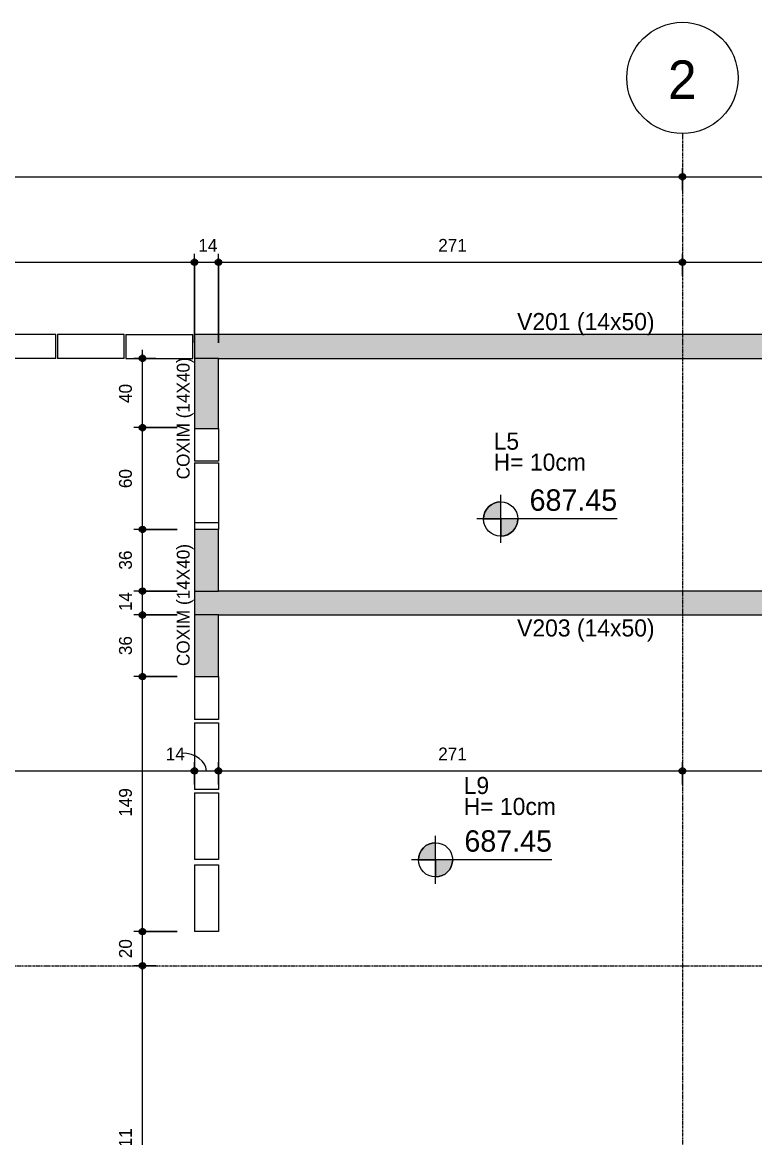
# Model space of a CAD drawing. Header units: centimetres. Extents: x 1490 to 17671, y -2277 to 8860.
# Drawn here: x 8554 to 8981, y 335 to 987 of the extents above; entities that cross this region are included whole.
import ezdxf

# ---------------------------------------------------------------- set-up
doc = ezdxf.new("R2010")
doc.units = ezdxf.units.CM
doc.linetypes.add('Linha de eixo', pattern=[2.2225, 1.27, -0.3175, 0.3175, -0.3175])
for name, color, linetype, lineweight, true_color in [('A-ANNO-DIMS-1', 1, 'Continuous', 9, 0xff0000), ('A-DETL-GENF-1', 9, 'Continuous', 9, 0xc0c0c0), ('A-DETL-GENF-2', 8, 'Continuous', 9, 0x808080), ('A-DETL-GENF-4', 251, 'Continuous', 9, 0x515151)]:
    doc.layers.add(name, color=color, linetype=linetype, lineweight=lineweight, true_color=true_color)
for name, color, linetype, lineweight in [('A-ANNO-DIMS-50', 7, 'Continuous', 9), ('A-DETL-THIN', 7, 'Continuous', 9), ('G-ANNO-TEXT', 7, 'Continuous', 9), ('S-BEAM', 7, 'Continuous', 9), ('S-BEAM-1', 7, 'Continuous', 13), ('S-GRID-1', 7, 'Linha de eixo', 9), ('S-GRID-IDEN', 7, 'Continuous', 9)]:
    doc.layers.add(name, color=color, linetype=linetype, lineweight=lineweight)
doc.styles.add('Bahnschrift_2', font='', dxfattribs={"height": 12.5})
doc.styles.add('Bahnschrift_6', font='', dxfattribs={"height": 22.5})
doc.styles.add('Bahnschrift_7', font='', dxfattribs={"height": 10})
doc.styles.add('Bahnschrift_8', font='', dxfattribs={"height": 7.5})
doc.styles.get('Bahnschrift_2').set_extended_font_data('Bahnschrift')
doc.styles.get('Bahnschrift_6').set_extended_font_data('Bahnschrift')
doc.styles.get('Bahnschrift_7').set_extended_font_data('Bahnschrift')
doc.styles.get('Bahnschrift_8').set_extended_font_data('Bahnschrift')
doc.dimstyles.new('Linear_-_2_mm_Arial', dxfattribs={"dimscale": 30.48, "dimtxt": 8.33133, "dimasz": 0.393701, "dimexe": 0.164042, "dimexo": 0.328084, "dimgap": 0.131234, "dimtad": 1, "dimdec": 0, "dimzin": 0, "dimdsep": 46, "dimtxsty": 'Bahnschrift_8', "dimblk1": 'DOTSMALL', "dimblk2": 'DOTSMALL', "dimsah": 1, "dimcen": 0.09, "dimdle": 0.164042, "dimazin": 0, "dimtfac": 1, "dimtdec": 4, "dimtix": 1, "dimtmove": 0, "dimatfit": 3, "dimfxl": 1, "dimtvp": 1, "dimtolj": 1, "dimtzin": 0, "dimarcsym": 2})
doc.dimstyles.new('Linear_-_2_mm_Arial_1', dxfattribs={"dimscale": 30.48, "dimtxt": 8.33133, "dimasz": 0.393701, "dimexe": 0.164042, "dimexo": 0.328084, "dimgap": 0.131234, "dimtad": 1, "dimdec": 0, "dimzin": 0, "dimdsep": 46, "dimtxsty": 'Bahnschrift_8', "dimblk1": 'DOTSMALL', "dimblk2": 'DOTSMALL', "dimsah": 1, "dimcen": 0.09, "dimdle": 0.164042, "dimazin": 0, "dimtfac": 1, "dimtdec": 4, "dimtix": 1, "dimtmove": 1, "dimatfit": 3, "dimfxl": 1, "dimtvp": 1, "dimtolj": 1, "dimtzin": 0, "dimarcsym": 2})

# ---------------------------------------------------------------- blocks, each defined once
blk = doc.blocks.new('LEONE - BLOCO CANALETA 14X39X2 - LEONE - BLOCO CANALETA 14X39X19 2-3178326-FORMA DA COBERTURA')
at = {"layer": 'S-BEAM-1'}
for p, q in [((-19.5, 7), (19.5, 7)), ((-19.5, -7), (-19.5, 7)), ((19.5, 7), (19.5, -7)), ((-19.5, -7), (19.5, -7))]:
    blk.add_line(p, q, dxfattribs=at)
blk = doc.blocks.new('LEONE - BLOCO CANALETA 14X39X2 - LEONE - BLOCO CANALETA 14X39X19 2-V5-FORMA DA COBERTURA')
at = {"layer": 'S-BEAM-1'}
for p, q in [((0.5, 7), (19.5, 7)), ((19.5, 7), (19.5, -7)), ((0.5, -7), (19.5, -7))]:
    blk.add_line(p, q, dxfattribs=at)
blk = doc.blocks.new('LEONE - BLOCO CANALETA 14X39X2 - LEONE - BLOCO CANALETA 14X39X19 2-V7-FORMA DA COBERTURA')
at = {"layer": 'S-BEAM-1'}
for p, q in [((-19.5, 7), (19.5, 7)), ((-19.5, -7), (-19.5, 7)), ((-19.5, -7), (19.5, -7))]:
    blk.add_line(p, q, dxfattribs=at)
blk = doc.blocks.new('LEONE - BLOCO CANALETA 14X39X2 - LEONE - BLOCO CANALETA 14X39X19 2-V8-FORMA DA COBERTURA')
at = {"layer": 'S-BEAM-1'}
for p, q in [((-19.5, 7), (-15.5, 7)), ((-19.5, -7), (-19.5, 7)), ((-19.5, -7), (-15.5, -7))]:
    blk.add_line(p, q, dxfattribs=at)
blk = doc.blocks.new('LEONE - BLOCO CANALETA 14X39X2 - LEONE - BLOCO CANALETA 14X39X19 2-V10-FORMA DA COBERTURA')
at = {"layer": 'S-BEAM-1'}
for p, q in [((-5.5, 7), (19.5, 7)), ((19.5, 7), (19.5, -7)), ((-5.5, -7), (19.5, -7))]:
    blk.add_line(p, q, dxfattribs=at)
blk = doc.blocks.new('LEONE - BLOCO CANALETA 14X39X2 - LEONE - BLOCO CANALETA 14X39X19-2847912-FORMA DA COBERTURA')
at = {"layer": 'S-BEAM-1'}
for p, q in [((-19.5, 7), (19.5, 7)), ((-19.5, 7), (-19.5, -7)), ((19.5, -7), (19.5, 7)), ((-19.5, -7), (19.5, -7))]:
    blk.add_line(p, q, dxfattribs=at)
blk = doc.blocks.new('Eixo - M_Cabeça da grade - Círculo-45800-FORMA DA COBERTURA')
at = {"layer": 'S-GRID-IDEN'}
blk.add_circle((0, 0), 0.65, dxfattribs=at)
blk = doc.blocks.new('DIMBLOCK2-FORMA DA COBERTURA')
at = {"layer": 'A-ANNO-DIMS-50', "lineweight": 35, "true_color": 0xff0000}
h = blk.add_hatch(color=1, dxfattribs=at)
edge = h.paths.add_edge_path()
edge.add_arc((8039.29, 896.4), 1.5, 0, 360)
h = blk.add_hatch(color=1, dxfattribs=at)
edge = h.paths.add_edge_path()
edge.add_arc((8939.29, 896.4), 1.5, 0, 360)
at = {"layer": 'A-ANNO-DIMS-50', "color": 1, "true_color": 0xff0000}
for p, q in [((8039.29, 888.52), (8039.29, 901.4)), ((8939.29, 888.52), (8939.29, 901.4)), ((8039.29, 896.4), (8939.29, 896.4)), ((8039.29, 896.4), (8039.29, 888.52)), ((8939.29, 896.4), (8939.29, 888.52))]:
    blk.add_line(p, q, dxfattribs=at)
at = {"layer": 'A-ANNO-DIMS-50', "color": 1, "lineweight": 35, "true_color": 0xff0000}
for centre in [(8039.29, 896.4), (8939.29, 896.4)]:
    blk.add_circle(centre, 1.5, dxfattribs=at)
at = {"layer": 'A-ANNO-DIMS-50', "color": 0, "insert": (8480.77, 910.04), "char_height": 7.5, "width": 20.4496, "attachment_point": 1, "line_spacing_factor": 1.009858, "style": 'Bahnschrift_8'}
blk.add_mtext('900', dxfattribs=at)
blk = doc.blocks.new('_DotSmall')
at = {"color": 0, "linetype": 'ByBlock', "const_width": 0.5}
blk.add_lwpolyline([(-0.0625, 0, 1), (0.0625, 0, 1)], format="xyb", close=True, dxfattribs=at)
blk = doc.blocks.new('DIMBLOCK3-FORMA DA COBERTURA')
at = {"layer": 'A-ANNO-DIMS-50', "lineweight": 35, "true_color": 0xff0000}
h = blk.add_hatch(color=1, dxfattribs=at)
edge = h.paths.add_edge_path()
edge.add_arc((8939.29, 896.4), 1.5, 0, 360)
h = blk.add_hatch(color=1, dxfattribs=at)
edge = h.paths.add_edge_path()
edge.add_arc((9853.29, 896.4), 1.5, 0, 360)
at = {"layer": 'A-ANNO-DIMS-50', "color": 1, "true_color": 0xff0000}
for p, q in [((8939.29, 888.52), (8939.29, 901.4)), ((9853.29, 814.24), (9853.29, 901.4)), ((8939.29, 896.4), (9858.29, 896.4)), ((8939.29, 896.4), (8939.29, 888.52)), ((9853.29, 896.4), (9853.29, 814.24))]:
    blk.add_line(p, q, dxfattribs=at)
at = {"layer": 'A-ANNO-DIMS-50', "color": 1, "lineweight": 35, "true_color": 0xff0000}
for centre in [(8939.29, 896.4), (9853.29, 896.4)]:
    blk.add_circle(centre, 1.5, dxfattribs=at)
at = {"layer": 'A-ANNO-DIMS-50', "color": 0, "insert": (9388.85, 910.04), "char_height": 7.5, "width": 17.8745, "attachment_point": 1, "line_spacing_factor": 1.009858, "style": 'Bahnschrift_8'}
blk.add_mtext('914', dxfattribs=at)
blk = doc.blocks.new('DIMBLOCK10-FORMA DA COBERTURA')
at = {"layer": 'A-ANNO-DIMS-50', "lineweight": 35, "true_color": 0xff0000}
h = blk.add_hatch(color=1, dxfattribs=at)
edge = h.paths.add_edge_path()
edge.add_arc((8039.29, 846.4), 1.5, 0, 360)
h = blk.add_hatch(color=1, dxfattribs=at)
edge = h.paths.add_edge_path()
edge.add_arc((8654.29, 846.4), 1.5, 0, 360)
at = {"layer": 'A-ANNO-DIMS-50', "color": 1, "true_color": 0xff0000}
for p, q in [((8039.29, 838.52), (8039.29, 851.4)), ((8654.29, 799.24), (8654.29, 851.4)), ((8039.29, 846.4), (8654.29, 846.4)), ((8039.29, 846.4), (8039.29, 838.52)), ((8654.29, 846.4), (8654.29, 799.24))]:
    blk.add_line(p, q, dxfattribs=at)
at = {"layer": 'A-ANNO-DIMS-50', "color": 1, "lineweight": 35, "true_color": 0xff0000}
for centre in [(8039.29, 846.4), (8654.29, 846.4)]:
    blk.add_circle(centre, 1.5, dxfattribs=at)
at = {"layer": 'A-ANNO-DIMS-50', "color": 0, "insert": (8339.47, 860.04), "char_height": 7.5, "width": 17.5715, "attachment_point": 1, "line_spacing_factor": 1.009858, "style": 'Bahnschrift_8'}
blk.add_mtext('615', dxfattribs=at)
blk = doc.blocks.new('DIMBLOCK11-FORMA DA COBERTURA')
at = {"layer": 'A-ANNO-DIMS-50', "lineweight": 35, "true_color": 0xff0000}
h = blk.add_hatch(color=1, dxfattribs=at)
edge = h.paths.add_edge_path()
edge.add_arc((8654.29, 846.4), 1.5, 0, 360)
h = blk.add_hatch(color=1, dxfattribs=at)
edge = h.paths.add_edge_path()
edge.add_arc((8668.29, 846.4), 1.5, 0, 360)
at = {"layer": 'A-ANNO-DIMS-50', "color": 1, "true_color": 0xff0000}
for p, q in [((8654.29, 799.24), (8654.29, 851.4)), ((8668.29, 799.24), (8668.29, 851.4)), ((8654.29, 846.4), (8668.29, 846.4)), ((8654.29, 846.4), (8654.29, 799.24)), ((8668.29, 846.4), (8668.29, 799.24))]:
    blk.add_line(p, q, dxfattribs=at)
at = {"layer": 'A-ANNO-DIMS-50', "color": 1, "lineweight": 35, "true_color": 0xff0000}
for centre in [(8654.29, 846.4), (8668.29, 846.4)]:
    blk.add_circle(centre, 1.5, dxfattribs=at)
at = {"layer": 'A-ANNO-DIMS-50', "color": 0, "insert": (8656.56, 860.04), "char_height": 7.5, "width": 11.3609, "attachment_point": 1, "line_spacing_factor": 1.009858, "style": 'Bahnschrift_8'}
blk.add_mtext('14', dxfattribs=at)
blk = doc.blocks.new('DIMBLOCK12-FORMA DA COBERTURA')
at = {"layer": 'A-ANNO-DIMS-50', "lineweight": 35, "true_color": 0xff0000}
h = blk.add_hatch(color=1, dxfattribs=at)
edge = h.paths.add_edge_path()
edge.add_arc((8668.29, 846.4), 1.5, 0, 360)
h = blk.add_hatch(color=1, dxfattribs=at)
edge = h.paths.add_edge_path()
edge.add_arc((8939.29, 846.4), 1.5, 0, 360)
at = {"layer": 'A-ANNO-DIMS-50', "color": 1, "true_color": 0xff0000}
for p, q in [((8668.29, 799.24), (8668.29, 851.4)), ((8939.29, 838.52), (8939.29, 851.4)), ((8668.29, 846.4), (8939.29, 846.4)), ((8668.29, 846.4), (8668.29, 799.24)), ((8939.29, 846.4), (8939.29, 838.52))]:
    blk.add_line(p, q, dxfattribs=at)
at = {"layer": 'A-ANNO-DIMS-50', "color": 1, "lineweight": 35, "true_color": 0xff0000}
for centre in [(8668.29, 846.4), (8939.29, 846.4)]:
    blk.add_circle(centre, 1.5, dxfattribs=at)
at = {"layer": 'A-ANNO-DIMS-50', "color": 0, "insert": (8796.66, 860.04), "char_height": 7.5, "width": 17.1171, "attachment_point": 1, "line_spacing_factor": 1.009858, "style": 'Bahnschrift_8'}
blk.add_mtext('271', dxfattribs=at)
blk = doc.blocks.new('DIMBLOCK13-FORMA DA COBERTURA')
at = {"layer": 'A-ANNO-DIMS-50', "lineweight": 35, "true_color": 0xff0000}
h = blk.add_hatch(color=1, dxfattribs=at)
edge = h.paths.add_edge_path()
edge.add_arc((8939.29, 846.4), 1.5, 0, 360)
h = blk.add_hatch(color=1, dxfattribs=at)
edge = h.paths.add_edge_path()
edge.add_arc((9074.29, 846.4), 1.5, 0, 360)
at = {"layer": 'A-ANNO-DIMS-50', "color": 1, "true_color": 0xff0000}
for p, q in [((8939.29, 838.52), (8939.29, 851.4)), ((9074.29, 800.24), (9074.29, 851.4)), ((8939.29, 846.4), (9074.29, 846.4)), ((8939.29, 846.4), (8939.29, 838.52)), ((9074.29, 846.4), (9074.29, 800.24))]:
    blk.add_line(p, q, dxfattribs=at)
at = {"layer": 'A-ANNO-DIMS-50', "color": 1, "lineweight": 35, "true_color": 0xff0000}
for centre in [(8939.29, 846.4), (9074.29, 846.4)]:
    blk.add_circle(centre, 1.5, dxfattribs=at)
at = {"layer": 'A-ANNO-DIMS-50', "color": 0, "insert": (8999.41, 860.04), "char_height": 7.5, "width": 17.723, "attachment_point": 1, "line_spacing_factor": 1.009858, "style": 'Bahnschrift_8'}
blk.add_mtext('135', dxfattribs=at)
blk = doc.blocks.new('DIMBLOCK83-FORMA DA COBERTURA')
at = {"layer": 'A-ANNO-DIMS-50', "lineweight": 35, "true_color": 0xff0000}
h = blk.add_hatch(color=1, dxfattribs=at)
edge = h.paths.add_edge_path()
edge.add_arc((8288.29, 549.13), 1.5, 0, 360)
h = blk.add_hatch(color=1, dxfattribs=at)
edge = h.paths.add_edge_path()
edge.add_arc((8654.29, 549.13), 1.5, 0, 360)
at = {"layer": 'A-ANNO-DIMS-50', "color": 1, "true_color": 0xff0000}
for p, q in [((8288.29, 480.24), (8288.29, 554.13)), ((8654.29, 541.25), (8654.29, 554.13)), ((8288.29, 549.13), (8654.29, 549.13)), ((8288.29, 549.13), (8288.29, 480.24)), ((8654.29, 549.13), (8654.29, 541.25))]:
    blk.add_line(p, q, dxfattribs=at)
at = {"layer": 'A-ANNO-DIMS-50', "color": 1, "lineweight": 35, "true_color": 0xff0000}
for centre in [(8288.29, 549.13), (8654.29, 549.13)]:
    blk.add_circle(centre, 1.5, dxfattribs=at)
at = {"layer": 'A-ANNO-DIMS-50', "color": 0, "insert": (8463.09, 562.78), "char_height": 7.5, "width": 19.6922, "attachment_point": 1, "line_spacing_factor": 1.009858, "style": 'Bahnschrift_8'}
blk.add_mtext('366', dxfattribs=at)
blk = doc.blocks.new('DIMBLOCK84-FORMA DA COBERTURA')
at = {"layer": 'A-ANNO-DIMS-50', "lineweight": 35, "true_color": 0xff0000}
h = blk.add_hatch(color=1, dxfattribs=at)
edge = h.paths.add_edge_path()
edge.add_arc((8654.29, 549.13), 1.5, 0, 360)
h = blk.add_hatch(color=1, dxfattribs=at)
edge = h.paths.add_edge_path()
edge.add_arc((8668.29, 549.13), 1.5, 0, 360)
at = {"layer": 'A-ANNO-DIMS-50', "color": 1, "true_color": 0xff0000}
for p, q in [((8654.29, 541.25), (8654.29, 554.13)), ((8668.29, 541.25), (8668.29, 554.13)), ((8654.29, 549.13), (8668.29, 549.13)), ((8654.29, 549.13), (8654.29, 541.25)), ((8668.29, 549.13), (8668.29, 541.25))]:
    blk.add_line(p, q, dxfattribs=at)
at = {"layer": 'A-ANNO-DIMS-50', "color": 1, "lineweight": 35, "true_color": 0xff0000}
for centre in [(8654.29, 549.13), (8668.29, 549.13)]:
    blk.add_circle(centre, 1.5, dxfattribs=at)
at = {"layer": 'A-ANNO-DIMS-50', "color": 1, "true_color": 0xff0000}
blk.add_ellipse((8647, 549.13), major_axis=(14.29, 0), ratio=0.721408, start_param=0, end_param=1.570796, dxfattribs=at)
at = {"layer": 'A-ANNO-DIMS-50', "color": 0, "insert": (8637.53, 562.78), "char_height": 7.5, "width": 11.3609, "attachment_point": 1, "line_spacing_factor": 1.009858, "style": 'Bahnschrift_8'}
blk.add_mtext('14', dxfattribs=at)
blk = doc.blocks.new('DIMBLOCK85-FORMA DA COBERTURA')
at = {"layer": 'A-ANNO-DIMS-50', "lineweight": 35, "true_color": 0xff0000}
h = blk.add_hatch(color=1, dxfattribs=at)
edge = h.paths.add_edge_path()
edge.add_arc((8668.29, 549.13), 1.5, 0, 360)
h = blk.add_hatch(color=1, dxfattribs=at)
edge = h.paths.add_edge_path()
edge.add_arc((8939.29, 549.13), 1.5, 0, 360)
at = {"layer": 'A-ANNO-DIMS-50', "color": 1, "true_color": 0xff0000}
for p, q in [((8668.29, 541.25), (8668.29, 554.13)), ((8939.29, 541.25), (8939.29, 554.13)), ((8668.29, 549.13), (8939.29, 549.13)), ((8668.29, 549.13), (8668.29, 541.25)), ((8939.29, 549.13), (8939.29, 541.25))]:
    blk.add_line(p, q, dxfattribs=at)
at = {"layer": 'A-ANNO-DIMS-50', "color": 1, "lineweight": 35, "true_color": 0xff0000}
for centre in [(8668.29, 549.13), (8939.29, 549.13)]:
    blk.add_circle(centre, 1.5, dxfattribs=at)
at = {"layer": 'A-ANNO-DIMS-50', "color": 0, "insert": (8796.66, 562.78), "char_height": 7.5, "width": 17.1171, "attachment_point": 1, "line_spacing_factor": 1.009858, "style": 'Bahnschrift_8'}
blk.add_mtext('271', dxfattribs=at)
blk = doc.blocks.new('DIMBLOCK86-FORMA DA COBERTURA')
at = {"layer": 'A-ANNO-DIMS-50', "lineweight": 35, "true_color": 0xff0000}
h = blk.add_hatch(color=1, dxfattribs=at)
edge = h.paths.add_edge_path()
edge.add_arc((8939.29, 549.13), 1.5, 0, 360)
h = blk.add_hatch(color=1, dxfattribs=at)
edge = h.paths.add_edge_path()
edge.add_arc((9053.29, 549.13), 1.5, 0, 360)
at = {"layer": 'A-ANNO-DIMS-50', "color": 1, "true_color": 0xff0000}
for p, q in [((9053.29, 579.24), (9053.29, 544.13)), ((9053.29, 549.13), (9053.29, 579.24)), ((8939.29, 541.25), (8939.29, 554.13)), ((8939.29, 549.13), (9053.29, 549.13)), ((8939.29, 549.13), (8939.29, 541.25))]:
    blk.add_line(p, q, dxfattribs=at)
at = {"layer": 'A-ANNO-DIMS-50', "color": 1, "lineweight": 35, "true_color": 0xff0000}
for centre in [(8939.29, 549.13), (9053.29, 549.13)]:
    blk.add_circle(centre, 1.5, dxfattribs=at)
at = {"layer": 'A-ANNO-DIMS-50', "color": 0, "insert": (8989.79, 562.78), "char_height": 7.5, "width": 15.6023, "attachment_point": 1, "line_spacing_factor": 1.009858, "style": 'Bahnschrift_8'}
blk.add_mtext('114', dxfattribs=at)
blk = doc.blocks.new('DIMBLOCK237-FORMA DA COBERTURA')
at = {"layer": 'A-ANNO-DIMS-50', "lineweight": 35, "true_color": 0xff0000}
h = blk.add_hatch(color=1, dxfattribs=at)
edge = h.paths.add_edge_path()
edge.add_arc((8623.9, 435.24), 1.5, 0, 360)
h = blk.add_hatch(color=1, dxfattribs=at)
edge = h.paths.add_edge_path()
edge.add_arc((8623.9, 224.24), 1.5, 0, 360)
at = {"layer": 'A-ANNO-DIMS-50', "color": 1, "true_color": 0xff0000}
for p, q in [((8631.78, 435.24), (8618.9, 435.24)), ((8623.9, 224.24), (8623.9, 435.24)), ((8623.9, 435.24), (8631.78, 435.24)), ((8631.78, 224.24), (8618.9, 224.24)), ((8623.9, 224.24), (8631.78, 224.24))]:
    blk.add_line(p, q, dxfattribs=at)
at = {"layer": 'A-ANNO-DIMS-50', "color": 1, "lineweight": 35, "true_color": 0xff0000}
for centre in [(8623.9, 435.24), (8623.9, 224.24)]:
    blk.add_circle(centre, 1.5, dxfattribs=at)
at = {"layer": 'A-ANNO-DIMS-50', "color": 0, "insert": (8610.25, 323.5), "char_height": 7.5, "width": 14.9964, "attachment_point": 1, "rotation": 90, "line_spacing_factor": 1.009858, "style": 'Bahnschrift_8'}
blk.add_mtext('211', dxfattribs=at)
blk = doc.blocks.new('DIMBLOCK238-FORMA DA COBERTURA')
at = {"layer": 'A-ANNO-DIMS-50', "lineweight": 35, "true_color": 0xff0000}
h = blk.add_hatch(color=1, dxfattribs=at)
edge = h.paths.add_edge_path()
edge.add_arc((8623.9, 455.24), 1.5, 0, 360)
h = blk.add_hatch(color=1, dxfattribs=at)
edge = h.paths.add_edge_path()
edge.add_arc((8623.9, 435.24), 1.5, 0, 360)
at = {"layer": 'A-ANNO-DIMS-50', "color": 1, "true_color": 0xff0000}
for p, q in [((8644.29, 455.24), (8618.9, 455.24)), ((8623.9, 435.24), (8623.9, 455.24)), ((8623.9, 455.24), (8644.29, 455.24)), ((8631.78, 435.24), (8618.9, 435.24)), ((8623.9, 435.24), (8631.78, 435.24))]:
    blk.add_line(p, q, dxfattribs=at)
at = {"layer": 'A-ANNO-DIMS-50', "color": 1, "lineweight": 35, "true_color": 0xff0000}
for centre in [(8623.9, 455.24), (8623.9, 435.24)]:
    blk.add_circle(centre, 1.5, dxfattribs=at)
at = {"layer": 'A-ANNO-DIMS-50', "color": 0, "insert": (8610.25, 439.63), "char_height": 7.5, "width": 13.4816, "attachment_point": 1, "rotation": 90, "line_spacing_factor": 1.009858, "style": 'Bahnschrift_8'}
blk.add_mtext('20', dxfattribs=at)
blk = doc.blocks.new('DIMBLOCK239-FORMA DA COBERTURA')
at = {"layer": 'A-ANNO-DIMS-50', "lineweight": 35, "true_color": 0xff0000}
h = blk.add_hatch(color=1, dxfattribs=at)
edge = h.paths.add_edge_path()
edge.add_arc((8623.9, 604.24), 1.5, 0, 360)
h = blk.add_hatch(color=1, dxfattribs=at)
edge = h.paths.add_edge_path()
edge.add_arc((8623.9, 455.24), 1.5, 0, 360)
at = {"layer": 'A-ANNO-DIMS-50', "color": 1, "true_color": 0xff0000}
for p, q in [((8644.29, 604.24), (8618.9, 604.24)), ((8623.9, 455.24), (8623.9, 604.24)), ((8623.9, 604.24), (8644.29, 604.24)), ((8644.29, 455.24), (8618.9, 455.24)), ((8623.9, 455.24), (8644.29, 455.24))]:
    blk.add_line(p, q, dxfattribs=at)
at = {"layer": 'A-ANNO-DIMS-50', "color": 1, "lineweight": 35, "true_color": 0xff0000}
for centre in [(8623.9, 604.24), (8623.9, 455.24)]:
    blk.add_circle(centre, 1.5, dxfattribs=at)
at = {"layer": 'A-ANNO-DIMS-50', "color": 0, "insert": (8610.25, 522.3), "char_height": 7.5, "width": 17.8745, "attachment_point": 1, "rotation": 90, "line_spacing_factor": 1.009858, "style": 'Bahnschrift_8'}
blk.add_mtext('149', dxfattribs=at)
blk = doc.blocks.new('DIMBLOCK240-FORMA DA COBERTURA')
at = {"layer": 'A-ANNO-DIMS-50', "lineweight": 35, "true_color": 0xff0000}
h = blk.add_hatch(color=1, dxfattribs=at)
edge = h.paths.add_edge_path()
edge.add_arc((8623.9, 640.24), 1.5, 0, 360)
h = blk.add_hatch(color=1, dxfattribs=at)
edge = h.paths.add_edge_path()
edge.add_arc((8623.9, 604.24), 1.5, 0, 360)
at = {"layer": 'A-ANNO-DIMS-50', "color": 1, "true_color": 0xff0000}
for p, q in [((8644.29, 640.24), (8618.9, 640.24)), ((8623.9, 604.24), (8623.9, 640.24)), ((8623.9, 640.24), (8644.29, 640.24)), ((8644.29, 604.24), (8618.9, 604.24)), ((8623.9, 604.24), (8644.29, 604.24))]:
    blk.add_line(p, q, dxfattribs=at)
at = {"layer": 'A-ANNO-DIMS-50', "color": 1, "lineweight": 35, "true_color": 0xff0000}
for centre in [(8623.9, 640.24), (8623.9, 604.24)]:
    blk.add_circle(centre, 1.5, dxfattribs=at)
at = {"layer": 'A-ANNO-DIMS-50', "color": 0, "insert": (8610.25, 616.75), "char_height": 7.5, "width": 13.1787, "attachment_point": 1, "rotation": 90, "line_spacing_factor": 1.009858, "style": 'Bahnschrift_8'}
blk.add_mtext('36', dxfattribs=at)
blk = doc.blocks.new('DIMBLOCK241-FORMA DA COBERTURA')
at = {"layer": 'A-ANNO-DIMS-50', "lineweight": 35, "true_color": 0xff0000}
h = blk.add_hatch(color=1, dxfattribs=at)
edge = h.paths.add_edge_path()
edge.add_arc((8623.9, 654.24), 1.5, 0, 360)
h = blk.add_hatch(color=1, dxfattribs=at)
edge = h.paths.add_edge_path()
edge.add_arc((8623.9, 640.24), 1.5, 0, 360)
at = {"layer": 'A-ANNO-DIMS-50', "color": 1, "true_color": 0xff0000}
for p, q in [((8644.29, 654.24), (8618.9, 654.24)), ((8623.9, 640.24), (8623.9, 654.24)), ((8623.9, 654.24), (8644.29, 654.24)), ((8644.29, 640.24), (8618.9, 640.24)), ((8623.9, 640.24), (8644.29, 640.24))]:
    blk.add_line(p, q, dxfattribs=at)
at = {"layer": 'A-ANNO-DIMS-50', "color": 1, "lineweight": 35, "true_color": 0xff0000}
for centre in [(8623.9, 654.24), (8623.9, 640.24)]:
    blk.add_circle(centre, 1.5, dxfattribs=at)
at = {"layer": 'A-ANNO-DIMS-50', "color": 0, "insert": (8610.25, 642.51), "char_height": 7.5, "width": 11.3609, "attachment_point": 1, "rotation": 90, "line_spacing_factor": 1.009858, "style": 'Bahnschrift_8'}
blk.add_mtext('14', dxfattribs=at)
blk = doc.blocks.new('DIMBLOCK242-FORMA DA COBERTURA')
at = {"layer": 'A-ANNO-DIMS-50', "lineweight": 35, "true_color": 0xff0000}
h = blk.add_hatch(color=1, dxfattribs=at)
edge = h.paths.add_edge_path()
edge.add_arc((8623.9, 690.24), 1.5, 0, 360)
h = blk.add_hatch(color=1, dxfattribs=at)
edge = h.paths.add_edge_path()
edge.add_arc((8623.9, 654.24), 1.5, 0, 360)
at = {"layer": 'A-ANNO-DIMS-50', "color": 1, "true_color": 0xff0000}
for p, q in [((8644.29, 690.24), (8618.9, 690.24)), ((8623.9, 654.24), (8623.9, 690.24)), ((8623.9, 690.24), (8644.29, 690.24)), ((8644.29, 654.24), (8618.9, 654.24)), ((8623.9, 654.24), (8644.29, 654.24))]:
    blk.add_line(p, q, dxfattribs=at)
at = {"layer": 'A-ANNO-DIMS-50', "color": 1, "lineweight": 35, "true_color": 0xff0000}
for centre in [(8623.9, 690.24), (8623.9, 654.24)]:
    blk.add_circle(centre, 1.5, dxfattribs=at)
at = {"layer": 'A-ANNO-DIMS-50', "color": 0, "insert": (8610.25, 666.75), "char_height": 7.5, "width": 13.1787, "attachment_point": 1, "rotation": 90, "line_spacing_factor": 1.009858, "style": 'Bahnschrift_8'}
blk.add_mtext('36', dxfattribs=at)
blk = doc.blocks.new('DIMBLOCK243-FORMA DA COBERTURA')
at = {"layer": 'A-ANNO-DIMS-50', "lineweight": 35, "true_color": 0xff0000}
h = blk.add_hatch(color=1, dxfattribs=at)
edge = h.paths.add_edge_path()
edge.add_arc((8623.9, 749.74), 1.5, 0, 360)
h = blk.add_hatch(color=1, dxfattribs=at)
edge = h.paths.add_edge_path()
edge.add_arc((8623.9, 690.24), 1.5, 0, 360)
at = {"layer": 'A-ANNO-DIMS-50', "color": 1, "true_color": 0xff0000}
for p, q in [((8644.29, 749.74), (8618.9, 749.74)), ((8623.9, 690.24), (8623.9, 749.74)), ((8623.9, 749.74), (8644.29, 749.74)), ((8644.29, 690.24), (8618.9, 690.24)), ((8623.9, 690.24), (8644.29, 690.24))]:
    blk.add_line(p, q, dxfattribs=at)
at = {"layer": 'A-ANNO-DIMS-50', "color": 1, "lineweight": 35, "true_color": 0xff0000}
for centre in [(8623.9, 749.74), (8623.9, 690.24)]:
    blk.add_circle(centre, 1.5, dxfattribs=at)
at = {"layer": 'A-ANNO-DIMS-50', "color": 0, "insert": (8610.25, 714.38), "char_height": 7.5, "width": 13.4816, "attachment_point": 1, "rotation": 90, "line_spacing_factor": 1.009858, "style": 'Bahnschrift_8'}
blk.add_mtext('60', dxfattribs=at)
blk = doc.blocks.new('DIMBLOCK244-FORMA DA COBERTURA')
at = {"layer": 'A-ANNO-DIMS-50', "lineweight": 35, "true_color": 0xff0000}
h = blk.add_hatch(color=1, dxfattribs=at)
edge = h.paths.add_edge_path()
edge.add_arc((8623.9, 790.24), 1.5, 0, 360)
h = blk.add_hatch(color=1, dxfattribs=at)
edge = h.paths.add_edge_path()
edge.add_arc((8623.9, 749.74), 1.5, 0, 360)
at = {"layer": 'A-ANNO-DIMS-50', "color": 1, "true_color": 0xff0000}
for p, q in [((8631.78, 790.24), (8618.9, 790.24)), ((8623.9, 749.74), (8623.9, 795.24)), ((8623.9, 790.24), (8631.78, 790.24)), ((8644.29, 749.74), (8618.9, 749.74)), ((8623.9, 749.74), (8644.29, 749.74))]:
    blk.add_line(p, q, dxfattribs=at)
at = {"layer": 'A-ANNO-DIMS-50', "color": 1, "lineweight": 35, "true_color": 0xff0000}
for centre in [(8623.9, 790.24), (8623.9, 749.74)]:
    blk.add_circle(centre, 1.5, dxfattribs=at)
at = {"layer": 'A-ANNO-DIMS-50', "color": 0, "insert": (8610.25, 764.12), "char_height": 7.5, "width": 14.0875, "attachment_point": 1, "rotation": 90, "line_spacing_factor": 1.009858, "style": 'Bahnschrift_8'}
blk.add_mtext('40', dxfattribs=at)

msp = doc.modelspace()

# ---------------------------------------------------------------- hatches: boundary and pattern name
at = {"layer": 'A-DETL-GENF-1'}
msp.add_hatch(color=256, dxfattribs=at).paths.add_polyline_path([(8654.29, 749.24), (8668.29, 749.24), (8668.29, 790.24), (8654.29, 790.24)])
h = msp.add_hatch(color=256, dxfattribs=at)
h.paths.add_polyline_path([(8668.29, 604.24), (8668.29, 640.24), (8654.29, 640.24), (8654.29, 604.24)])
h.paths.add_polyline_path([(8654.29, 654.24), (8668.29, 654.24), (8668.29, 690.24), (8654.29, 690.24)])
at = {"layer": 'A-DETL-GENF-2'}
for points in [[(8654.31, 790.24), (9518.29, 790.24), (9518.29, 804.24), (8654.31, 804.24)], [(9518.29, 640.24), (9518.29, 654.24), (8654.29, 654.24), (8654.29, 640.24), (9504.29, 640.24)]]:
    msp.add_hatch(color=256, dxfattribs=at).paths.add_polyline_path(points)
at = {"layer": 'A-DETL-GENF-4'}
for points in [[(8823.52, 696.38), (8833.18, 696.38), (8833.18, 706.38), (8830.59, 706.04), (8828.18, 705.04), (8826.11, 703.46), (8824.52, 701.38), (8823.52, 698.97), (8823.18, 696.38)], [(8833.18, 686.38), (8835.77, 686.72), (8838.18, 687.72), (8840.25, 689.31), (8841.84, 691.38), (8842.84, 693.8), (8843.18, 696.38), (8833.18, 696.38), (8833.18, 686.72)], [(8786.46, 497.13), (8795.12, 497.13), (8795.12, 507.13), (8792.53, 506.79), (8790.12, 505.79), (8788.05, 504.21), (8786.46, 502.13), (8785.46, 499.72), (8785.12, 497.13)], [(8795.12, 487.13), (8797.71, 487.48), (8800.12, 488.47), (8802.19, 490.06), (8803.78, 492.13), (8804.78, 494.55), (8805.12, 497.13), (8795.12, 497.13)]]:
    msp.add_hatch(color=256, dxfattribs=at).paths.add_polyline_path(points)

# ---------------------------------------------------------------- linework, layer by layer
at = {"layer": 'A-DETL-THIN'}
for p, q in [((9518.29, 804.24), (8654.31, 804.24)), ((8654.31, 804.24), (8654.31, 790.24)), ((8668.29, 790.24), (8654.29, 790.24)), ((8654.29, 790.24), (8654.29, 749.24)), ((8668.29, 790.24), (9074.29, 790.24)), ((8668.29, 749.24), (8668.29, 790.24)), ((8654.29, 749.24), (8668.29, 749.24)), ((8833.18, 682.38), (8833.18, 710.38)), ((8833.18, 696.38), (8833.18, 706.38)), ((8901.18, 696.38), (8819.18, 696.38)), ((8823.18, 696.38), (8833.18, 696.38)), ((8843.18, 696.38), (8833.18, 696.38)), ((8833.18, 696.38), (8833.18, 686.38)), ((8654.29, 690.24), (8654.29, 654.24)), ((8668.29, 690.24), (8654.29, 690.24)), ((8668.29, 654.24), (8668.29, 690.24)), ((8654.29, 654.24), (8654.29, 640.24)), ((8654.29, 654.24), (8668.29, 654.24)), ((9074.29, 654.24), (8668.29, 654.24)), ((8668.29, 640.24), (8654.29, 640.24)), ((8654.29, 640.24), (8654.29, 604.24)), ((8668.29, 640.24), (9504.29, 640.24)), ((8668.29, 604.24), (8668.29, 640.24)), ((8654.29, 604.24), (8668.29, 604.24)), ((8795.12, 483.13), (8795.12, 511.13)), ((8795.12, 497.13), (8795.12, 507.13)), ((8863.12, 497.13), (8781.12, 497.13)), ((8785.12, 497.13), (8795.12, 497.13)), ((8805.12, 497.13), (8795.12, 497.13)), ((8795.12, 497.13), (8795.12, 487.13))]:
    msp.add_line(p, q, dxfattribs=at)
for centre in [(8833.18, 696.38), (8795.12, 497.13)]:
    msp.add_circle(centre, 10, dxfattribs=at)
for centre, start, end in [((8833.18, 696.38), 90, 180), ((8833.18, 696.38), 270, 360), ((8795.12, 497.13), 90, 180), ((8795.12, 497.13), 270, 360)]:
    msp.add_arc(centre, 10, start, end, dxfattribs=at)
at = {"layer": 'S-GRID-1'}
for p, q in [((8939.29, 921.64), (8939.29, -623.1)), ((6975.25, 435.24), (9984.56, 435.24))]:
    msp.add_line(p, q, dxfattribs=at)

# ---------------------------------------------------------------- block references
at = {"layer": 'S-BEAM'}
for name, p, rotation in [('LEONE - BLOCO CANALETA 14X39X2 - LEONE - BLOCO CANALETA 14X39X19-2847912-FORMA DA COBERTURA', (8553.79, 797.24), 180), ('LEONE - BLOCO CANALETA 14X39X2 - LEONE - BLOCO CANALETA 14X39X19-2847912-FORMA DA COBERTURA', (8593.79, 797.24), 180), ('LEONE - BLOCO CANALETA 14X39X2 - LEONE - BLOCO CANALETA 14X39X19 2-V5-FORMA DA COBERTURA', (8661.29, 749.74), 270.0000000000001), ('LEONE - BLOCO CANALETA 14X39X2 - LEONE - BLOCO CANALETA 14X39X19 2-V7-FORMA DA COBERTURA', (8661.29, 709.74), 270.0000000000001), ('LEONE - BLOCO CANALETA 14X39X2 - LEONE - BLOCO CANALETA 14X39X19 2-V8-FORMA DA COBERTURA', (8661.29, 674.74), 270.0000000000001), ('LEONE - BLOCO CANALETA 14X39X2 - LEONE - BLOCO CANALETA 14X39X19 2-V10-FORMA DA COBERTURA', (8661.29, 598.74), 270.0000000000001), ('LEONE - BLOCO CANALETA 14X39X2 - LEONE - BLOCO CANALETA 14X39X19 2-3178326-FORMA DA COBERTURA', (8661.29, 557.74), 270.0000000000001), ('LEONE - BLOCO CANALETA 14X39X2 - LEONE - BLOCO CANALETA 14X39X19 2-3178326-FORMA DA COBERTURA', (8661.29, 516.74), 270.0000000000001), ('LEONE - BLOCO CANALETA 14X39X2 - LEONE - BLOCO CANALETA 14X39X19 2-3178326-FORMA DA COBERTURA', (8661.29, 474.74), 270.0000000000001)]:
    msp.add_blockref(name, p, dxfattribs=dict(at, rotation=rotation))
msp.add_blockref('LEONE - BLOCO CANALETA 14X39X2 - LEONE - BLOCO CANALETA 14X39X19-2847912-FORMA DA COBERTURA', (8633.79, 797.24), dxfattribs=at)
at = {"layer": 'S-GRID-IDEN', "xscale": 49.99999999999998, "yscale": 49.99999999999998, "zscale": 49.99999999999998, "rotation": 180}
msp.add_blockref('Eixo - M_Cabeça da grade - Círculo-45800-FORMA DA COBERTURA', (8939.29, 954.14), dxfattribs=at)

# ---------------------------------------------------------------- texts
at = {"layer": 'G-ANNO-TEXT', "attachment_point": 1}
for s, insert, char_height, width, style in [('V201 (14x50)', (8842.75, 816.73), 10, 93.7974, 'Bahnschrift_7'), ('L5', (8829.04, 746.85), 10, 19.2405, 'Bahnschrift_7'), ('H= 10cm', (8829.04, 734.59), 10, 62.9325, 'Bahnschrift_7'), ('687.45', (8850.04, 713.66), 12.5, 62.1308, 'Bahnschrift_2'), ('V203 (14x50)', (8842.75, 637.67), 10, 97.405, 'Bahnschrift_7'), ('L9', (8811.55, 545.6), 10, 18.8397, 'Bahnschrift_7'), ('H= 10cm', (8811.55, 533.35), 10, 62.9325, 'Bahnschrift_7'), ('687.45', (8811.98, 514.41), 12.5, 62.1308, 'Bahnschrift_2')]:
    msp.add_mtext(s, dxfattribs=dict(at, insert=insert, char_height=char_height, width=width, style=style))
at = {"layer": 'G-ANNO-TEXT', "char_height": 7.5, "width": 82.9747, "attachment_point": 1, "rotation": 90, "style": 'Bahnschrift_8'}
for insert in [(8644.01, 719.53), (8644.01, 610.39)]:
    msp.add_mtext('COXIM (14X40)', dxfattribs=dict(at, insert=insert))

# ---------------------------------------------------------------- dimensions: what is measured, and where the dimension line sits
at = {"layer": 'A-ANNO-DIMS-1'}
for base, p1, p2, override, picture, middle in [((8939.29, 896.4), (8039.29, 898.52), (8939.29, 898.52), {"dimpost": '<>', "dimfxl": 900}, 'DIMBLOCK2-FORMA DA COBERTURA', (8489.29, 904.23)), ((9853.29, 896.4), (8939.29, 898.52), (9853.29, 804.24), {"dimpost": '<>', "dimfxl": 918.849243}, 'DIMBLOCK3-FORMA DA COBERTURA', (9396.29, 904.19)), ((8654.29, 846.4), (8039.29, 848.52), (8654.29, 789.24), {"dimpost": '<>', "dimfxl": 617.850001}, 'DIMBLOCK10-FORMA DA COBERTURA', (8346.79, 854.19)), ((8668.29, 846.4), (8654.29, 789.24), (8668.29, 789.24), {"dimpost": '<>', "dimfxl": 14}, 'DIMBLOCK11-FORMA DA COBERTURA', (8661.29, 854.15)), ((8939.29, 846.4), (8668.29, 789.24), (8939.29, 848.52), {"dimpost": '<>', "dimfxl": 277.406963}, 'DIMBLOCK12-FORMA DA COBERTURA', (8803.79, 854.19)), ((9074.29, 846.4), (8939.29, 848.52), (9074.29, 790.24), {"dimpost": '<>', "dimfxl": 147.041054}, 'DIMBLOCK13-FORMA DA COBERTURA', (9006.79, 854.23)), ((9053.29, 549.13), (8939.29, 551.25), (9053.29, 589.24), {"dimpost": '<>', "dimfxl": 120.163388}, 'DIMBLOCK86-FORMA DA COBERTURA', (8996.29, 556.88)), ((8654.29, 549.13), (8288.29, 470.24), (8654.29, 551.25), {"dimpost": '<>', "dimfxl": 374.858134}, 'DIMBLOCK83-FORMA DA COBERTURA', (8471.29, 556.96)), ((8939.29, 549.13), (8668.29, 551.25), (8939.29, 551.25), {"dimpost": '<>', "dimfxl": 271}, 'DIMBLOCK85-FORMA DA COBERTURA', (8803.79, 556.92))]:
    dim = msp.add_linear_dim(base=base, p1=p1, p2=p2, dimstyle='Linear_-_2_mm_Arial', override=override, dxfattribs=at)
    dim.commit()
    dim.dimension.update_dxf_attribs({"geometry": picture, "text_midpoint": middle})
for base, p1, p2, override, picture, middle in [((8623.9007693, 790.2435659), (8654.2929336, 749.7435661), (8621.779449, 790.2435659), {"dimpost": '<>', "dimfxl": 51.936275}, 'DIMBLOCK244-FORMA DA COBERTURA', (8616.0656592, 769.993566)), ((8623.90076931, 749.74356609), (8654.29293357, 690.24356609), (8654.29293357, 749.74356609), {"dimpost": '<>', "dimfxl": 59.5}, 'DIMBLOCK243-FORMA DA COBERTURA', (8616.06565924, 719.99356609)), ((8623.9, 690.24), (8654.29, 654.24), (8654.29, 690.24), {"dimpost": '<>', "dimfxl": 36}, 'DIMBLOCK242-FORMA DA COBERTURA', (8616.07, 672.24)), ((8623.9, 654.24), (8654.29, 640.24), (8654.29, 654.24), {"dimpost": '<>', "dimfxl": 14}, 'DIMBLOCK241-FORMA DA COBERTURA', (8616.15, 647.24)), ((8623.9, 640.24), (8654.29, 604.24), (8654.29, 640.24), {"dimpost": '<>', "dimfxl": 36}, 'DIMBLOCK240-FORMA DA COBERTURA', (8616.07, 622.24)), ((8623.9, 604.24), (8654.29, 455.24), (8654.29, 604.24), {"dimpost": '<>', "dimfxl": 149}, 'DIMBLOCK239-FORMA DA COBERTURA', (8616.11, 529.74)), ((8623.9, 455.24), (8621.78, 435.24), (8654.29, 455.24), {"dimpost": '<>', "dimfxl": 38.172329}, 'DIMBLOCK238-FORMA DA COBERTURA', (8616.07, 445.24)), ((8623.9, 435.24), (8621.78, 224.24), (8621.78, 435.24), {"dimpost": '<>', "dimfxl": 211}, 'DIMBLOCK237-FORMA DA COBERTURA', (8616.11, 329.74))]:
    dim = msp.add_linear_dim(base=base, p1=p1, p2=p2, angle=90, dimstyle='Linear_-_2_mm_Arial', override=override, dxfattribs=at)
    dim.commit()
    dim.dimension.update_dxf_attribs({"geometry": picture, "text_midpoint": middle})
dim = msp.add_linear_dim(base=(8668.29, 549.13), p1=(8654.29, 551.25), p2=(8668.29, 551.25), dimstyle='Linear_-_2_mm_Arial_1', override={"dimpost": '<>', "dimfxl": 14}, dxfattribs=at)
dim.commit()
dim.dimension.update_dxf_attribs({"geometry": 'DIMBLOCK84-FORMA DA COBERTURA', "text_midpoint": (8643.21, 557.78), "dimtype": 160})

# ---------------------------------------------------------------- next in the draw order: texts
at = {"layer": 'S-GRID-IDEN', "insert": (8930.87, 964.37), "char_height": 22.5, "width": 20.0422, "attachment_point": 1, "style": 'Bahnschrift_6', "bg_fill": 3, "box_fill_scale": 1.25, "bg_fill_color": 9, "bg_fill_true_color": 13158600, "bg_fill_transparency": 0}
msp.add_mtext('2', dxfattribs=at)

doc.saveas('drawing.dxf')
